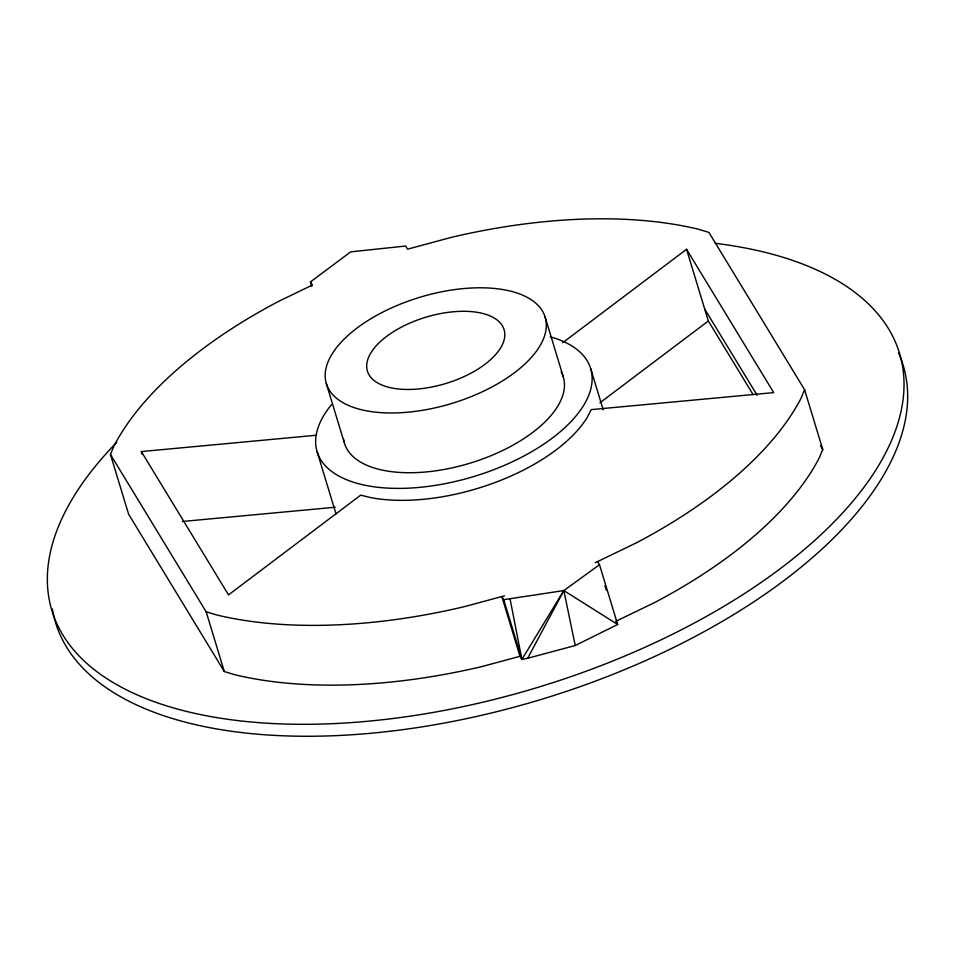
<?xml version="1.0" encoding="UTF-8"?>
<svg xmlns="http://www.w3.org/2000/svg" width="955" height="955" viewBox="0 0 955 955"><rect width="100%" height="100%" fill="white"/><g stroke="black" fill="none" stroke-linecap="round" stroke-linejoin="round"><path stroke-width="1.43" d="M597.591 561.588L599.501 564.727L617.658 624.486L575.232 645.52L527.673 658.27L521.884 659.439L519.974 656.3L482.454 666.435A371.352 180.041 -16.9 0 1 234.799 674.719L224.306 671.532L128.615 514.208L110.458 454.449L113.931 446.069A371.352 180.041 -16.9 0 1 278.609 301.386L312.369 285.068L310.459 281.928L350.688 251.857L405.66 246.032L407.57 249.171L450.76 237.509A371.352 180.041 -16.9 0 1 698.403 229.224L708.908 232.411L804.599 389.736L822.756 449.495L819.283 457.863A371.352 180.041 -16.9 0 1 654.605 602.557L615.748 621.347M804.599 389.736L801.126 398.104A371.352 180.041 -16.9 0 1 636.448 542.798L595.228 562.722M527.673 658.27L563.844 590.572L599.501 564.727M519.974 656.3L501.817 596.541L503.727 599.68L521.884 659.439L563.844 590.572L617.658 624.486L616.381 622.385M562.698 342.738L686.55 249.291L773.717 392.612L591.229 409.623L587.015 417.753A142.964 69.309 -16.9 0 1 371.423 497.746L360.692 495.156L228.508 594.893L141.34 451.572L316.415 435.241M599.967 402.759L708.335 320.999L686.55 249.291M504.443 595.836L464.297 606.676A371.352 180.041 -16.9 0 1 216.654 614.96L206.149 611.773L110.458 454.449M503.727 599.68L563.844 590.572L575.232 645.52M182.417 521.478L335.229 507.236M820.441 445.687L822.756 449.495M704.706 309.05L757.16 395.298M708.335 320.999L753.077 394.558M590.715 368.702L603.214 409.814M545.174 317.239A114.337 55.438 -16.9 0 1 394.821 412.942A114.337 55.438 -16.9 0 1 367.233 320.976A114.337 55.438 -16.9 0 1 545.174 317.239L563.331 376.998M604.933 585.773L606.234 590.035M310.459 281.928L311.76 286.19M326.312 383.528L344.469 443.287A114.337 55.438 -16.9 0 0 475.304 461.504A114.337 55.438 -16.9 0 0 561.17 371.829M317.072 451.584L336.029 513.969M206.149 611.773L224.306 671.532M141.34 451.572L142.2 454.377M510.089 599.107L521.884 659.439M344.098 441.938A114.337 55.438 -16.9 0 1 343.585 439.193M550.152 336.805A142.964 69.309 -16.9 0 1 561.862 430.347A142.964 69.309 -16.9 0 1 378.216 487.325A142.964 69.309 -16.9 0 1 331.504 404.645M715.176 243.298A442.905 214.72 -16.9 0 1 832.127 523.889A442.905 214.72 -16.9 0 1 240.075 720.858A442.905 214.72 -16.9 0 1 116.677 442.416M898.488 352.741A442.905 214.72 -16.9 0 1 540.996 699.478A442.905 214.72 -16.9 0 1 52.394 609.027M410.184 389.449A71.41 34.619 -16.9 0 0 504.085 329.678A71.41 34.619 -16.9 0 0 392.959 332.018A71.41 34.619 -16.9 0 0 410.184 389.449"/></g></svg>
